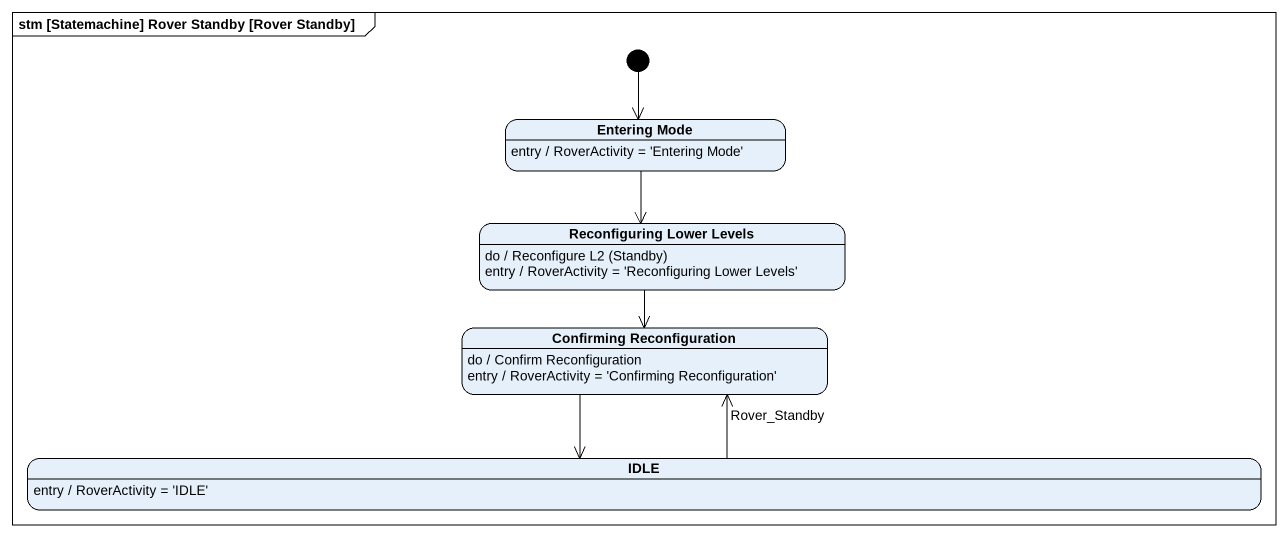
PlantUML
@startuml
mainframe stm [Statemachine] Rover Standby [Rover Standby]
hide empty description
state "Entering Mode" as Entering_Mode
Entering_Mode : entry / RoverActivity = 'Entering Mode'
state "Reconfiguring Lower Levels" as Reconfiguring_Lower_Levels
Reconfiguring_Lower_Levels : do / Reconfigure L2 (Standby)
Reconfiguring_Lower_Levels : entry / RoverActivity = 'Reconfiguring Lower Levels'
state "Confirming Reconfiguration" as Confirming_Reconfiguration
Confirming_Reconfiguration : do / Confirm Reconfiguration
Confirming_Reconfiguration : entry / RoverActivity = 'Confirming Reconfiguration'
state IDLE
IDLE : entry / RoverActivity = 'IDLE'
[*] --> Entering_Mode
Entering_Mode --> Reconfiguring_Lower_Levels
Reconfiguring_Lower_Levels --> Confirming_Reconfiguration
Confirming_Reconfiguration --> IDLE
IDLE -up-> Confirming_Reconfiguration : Rover_Standby
@enduml
